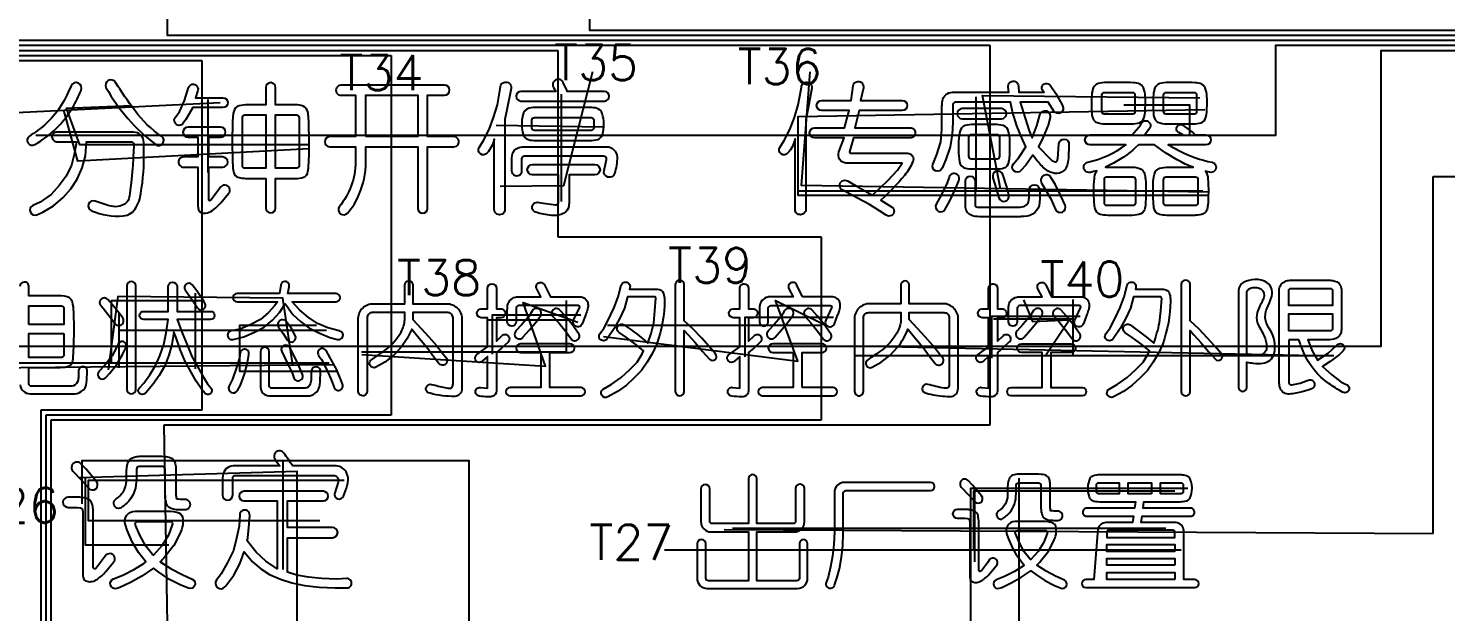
# Model space of a CAD drawing. Header units: millimetres. Extents: x -41 to 727, y -91 to 104.
# Drawn here: x 328.06 to 356.01, y 55.34 to 66.85 of the extents above; entities that cross this region are included whole.
import ezdxf

# ---------------------------------------------------------------- set-up
doc = ezdxf.new("R2010")
doc.units = ezdxf.units.MM
doc.header["$LTSCALE"] = 3
doc.header["$MEASUREMENT"] = 0
for name, color, linetype in [('COM', 1, 'Continuous'), ('DIM', 102, 'Continuous'), ('SEG', 3, 'Continuous')]:
    doc.layers.add(name, color=color, linetype=linetype)
doc.styles.add('ROMANS', font='romans.shx')

msp = doc.modelspace()

# ---------------------------------------------------------------- linework, layer by layer
for points in [[(328.927, 65.285, 0.038318), (329.097, 65.624, 1), (328.901, 65.714), (328.844, 65.588, -0.135486), (328.236, 64.83, -0.006175), (328.075, 64.716, 0.980022), (328.183, 64.556, 0.139478)], [(330.568, 64.554, 1), (330.686, 64.715, -0.084494), (330.163, 65.221, -0.022342), (329.774, 65.781, 0.929964), (329.587, 65.681, 0.103576)], [(330.954, 65.088), (331.036, 65.2), (331.137, 65.425), (331.218, 65.68, -1.006872), (331.398, 65.621), (331.35, 65.475), (331.895, 65.475, -1), (331.895, 65.287), (331.3, 65.287), (331.162, 65.049), (331.113, 64.976, -1.022627)], [(332.93, 65.682, 1), (332.742, 65.681), (332.742, 65.339), (332.379, 65.339, 0.064522), (332.213, 65.319, 0.284203), (332.107, 65.205), (332.102, 65.186), (332.098, 65.165), (332.095, 65.142), (332.091, 65.116, 0.025006), (332.088, 64.117, 0.069315), (332.109, 63.993, 0.233785), (332.186, 63.911), (332.211, 63.902), (332.239, 63.896), (332.268, 63.892, 0.010916), (332.35, 63.885), (332.742, 63.885), (332.742, 63.3, 1), (332.93, 63.3), (332.93, 63.885), (333.322, 63.885, 0.081351), (333.481, 63.909, 0.27652), (333.57, 64.02), (333.574, 64.039), (333.577, 64.059), (333.58, 64.083), (333.583, 64.108, 0.025713), (333.581, 65.107, 0.075541), (333.555, 65.231, 0.266055), (333.437, 65.325, 0.042419), (333.293, 65.339), (332.93, 65.339)], [(335.739, 63.294, 1), (335.927, 63.294), (335.927, 64.51), (336.447, 64.51, 1), (336.445, 64.711), (335.927, 64.711), (335.927, 65.526), (336.265, 65.526, 1), (336.264, 65.726), (334.221, 65.726, 1), (334.224, 65.526), (334.51, 65.526), (334.51, 64.711), (334.002, 64.711, 1), (334.002, 64.51), (334.51, 64.51), (334.51, 64.209, -0.170817), (334.189, 63.326, 0.923331), (334.35, 63.203, 0.097023), (334.573, 63.562, 0.120463), (334.71, 64.209), (334.71, 64.51), (335.739, 64.51)], [(337.368, 65.699, -0.587691), (337.54, 65.764, -0.277728), (337.575, 65.662), (337.494, 65.237), (337.456, 65.049), (337.456, 63.276, -1), (337.243, 63.275), (337.243, 64.663, -0.12571), (337.103, 64.388, -0.952593), (336.945, 64.499), (337.03, 64.635), (337.143, 64.848), (337.231, 65.087), (337.306, 65.337), (337.356, 65.613)], [(339.419, 65.601), (338.685, 65.601), (338.685, 65.613), (338.601, 65.782, 1.032744), (338.413, 65.68), (338.459, 65.601), (337.77, 65.601, 1), (337.77, 65.413), (339.419, 65.413, 1)], [(343.389, 63.277, -0.41776), (343.283, 63.169, -0.414214), (343.176, 63.275), (343.176, 64.664, -0.132977), (343.036, 64.389, -0.952593), (342.877, 64.499), (342.963, 64.636), (343.076, 64.849), (343.164, 65.087), (343.239, 65.338), (343.289, 65.614), (343.3, 65.689, -1.060775), (343.508, 65.665), (343.427, 65.238), (343.389, 65.05)], [(344.111, 63.654, -0.59102), (344.104, 63.836, -0.281236), (344.212, 63.836), (344.367, 63.746), (344.706, 63.558), (345.007, 63.846), (345.195, 64.047), (345.287, 64.185), (344.3, 64.185, -0.042921), (344.177, 64.19, -0.506842), (344.041, 64.41), (344.142, 64.686), (343.565, 64.686, -1), (343.564, 64.887), (344.154, 64.887), (344.242, 65.225), (343.702, 65.225, -1), (343.702, 65.426), (344.28, 65.426), (344.319, 65.712, -1.041657), (344.523, 65.675), (344.468, 65.426), (345.289, 65.426, -1), (345.29, 65.225), (344.443, 65.225), (344.355, 64.887), (345.443, 64.887, -0.422478), (345.547, 64.786, -0.417829), (345.445, 64.686), (344.33, 64.686), (344.253, 64.411, 0.495821), (344.272, 64.385), (345.345, 64.385), (345.368, 64.385), (345.395, 64.383, -0.539685), (345.499, 64.212, -0.047085), (345.339, 63.949, -0.035549), (344.869, 63.457), (345.081, 63.328, -0.586254), (345.076, 63.155, -0.276428), (344.974, 63.16), (344.844, 63.244), (344.643, 63.37), (344.405, 63.495), (344.129, 63.645)], [(348.204, 64.272, 0.16023), (348.303, 64.216, 0.4416), (348.35, 64.245, 0.027771), (348.355, 64.272), (348.378, 64.569, -0.978821), (348.578, 64.557), (348.568, 64.285), (348.555, 64.208), (348.548, 64.176), (348.539, 64.145, -0.445738), (348.258, 63.995, -0.146277), (348.041, 64.132, -0.020009), (347.953, 64.235), (347.866, 64.348), (347.728, 64.147), (347.631, 64.042, -1), (347.484, 64.177), (347.59, 64.297), (347.728, 64.511), (347.64, 64.699), (347.552, 64.924), (347.464, 65.2), (347.427, 65.388), (346.338, 65.388, 0.428128), (346.286, 65.338), (346.286, 64.987), (346.273, 64.761), (346.236, 64.511), (346.148, 64.26), (346.075, 64.087, -1), (345.892, 64.163), (345.972, 64.36), (346.048, 64.611), (346.073, 64.849), (346.073, 65.313, -0.013857), (346.079, 65.385), (346.085, 65.417), (346.093, 65.449), (346.106, 65.48, -0.225276), (346.207, 65.572, -0.081489), (346.361, 65.589), (347.389, 65.589), (347.376, 65.688, -0.592108), (347.522, 65.796), (347.538, 65.787, -0.225615), (347.582, 65.709), (347.59, 65.589), (348.091, 65.589), (348.069, 65.611, -1.08923), (348.204, 65.724), (348.317, 65.564), (348.442, 65.338), (348.453, 65.317, -0.406967), (348.414, 65.181, -0.405296), (348.278, 65.216), (348.167, 65.388), (347.615, 65.388), (347.715, 65.075), (347.79, 64.824), (347.853, 64.686), (347.941, 64.924), (348.006, 65.143, -1), (348.207, 65.089), (348.167, 64.937), (348.066, 64.699), (347.979, 64.511)], [(349.784, 65.777), (349.321, 65.777, 0.089624), (349.151, 65.756, 0.269538), (349.043, 65.633), (349.039, 65.616), (349.031, 65.578), (349.026, 65.537), (349.022, 65.494), (349.02, 65.449), (349.019, 65.403, 0.025036), (349.028, 65.178, 0.11582), (349.063, 65.042, 0.146039), (349.116, 64.994, 0.08166), (349.292, 64.962), (349.813, 64.962, 0.074582), (349.966, 64.984, 0.271566), (350.062, 65.092), (350.066, 65.109), (350.07, 65.127), (350.073, 65.146), (350.077, 65.186), (350.081, 65.228), (350.083, 65.273), (350.084, 65.319, 0.025853), (350.082, 65.503, 0.096009), (350.047, 65.671, 0.229497), (349.948, 65.757), (349.917, 65.765), (349.884, 65.771), (349.849, 65.774)], [(350.537, 65.777, 0.089624), (350.367, 65.756, 0.269538), (350.26, 65.633), (350.255, 65.616), (350.247, 65.578), (350.242, 65.537), (350.238, 65.494), (350.236, 65.449), (350.235, 65.403, 0.025036), (350.244, 65.178, 0.11582), (350.279, 65.042, 0.146039), (350.332, 64.994, 0.08166), (350.508, 64.962), (351.029, 64.962, 0.074582), (351.182, 64.984, 0.271566), (351.278, 65.092), (351.283, 65.109), (351.286, 65.127), (351.289, 65.146), (351.294, 65.186), (351.297, 65.228), (351.299, 65.273), (351.301, 65.319, 0.025853), (351.298, 65.503, 0.096009), (351.263, 65.671, 0.229497), (351.164, 65.757), (351.133, 65.765), (351.1, 65.771), (351.065, 65.774), (351, 65.777)], [(349.835, 65.577), (349.269, 65.577, 0.414214), (349.219, 65.527), (349.219, 65.212, 0.414214), (349.269, 65.162), (349.835, 65.162, 0.414214), (349.885, 65.212), (349.885, 65.527, 0.414214)], [(350.435, 65.212, 0.414214), (350.485, 65.162), (351.052, 65.162, 0.414214), (351.102, 65.212), (351.102, 65.527, 0.414214), (351.052, 65.577), (350.485, 65.577, 0.414214), (350.435, 65.527)], [(332.277, 64.135), (332.277, 65.089, -0.414214), (332.327, 65.139), (332.742, 65.139), (332.742, 64.085), (332.327, 64.085, -0.414214)], [(333.344, 65.139, -0.414214), (333.394, 65.089), (333.394, 64.135, -0.414214), (333.344, 64.085), (332.93, 64.085), (332.93, 65.139)], [(339.203, 65.281), (339.168, 65.284), (339.104, 65.287), (338.089, 65.287, 0.075034), (337.934, 65.271, 0.300215), (337.807, 65.131), (337.8, 65.099), (337.794, 65.068), (337.791, 65.037, 0.037347), (337.789, 64.928, 0.070847), (337.813, 64.757, 0.116898), (337.849, 64.691, 0.17111), (337.995, 64.639), (338.031, 64.636), (338.06, 64.634), (339.132, 64.634, 0.074582), (339.285, 64.657, 0.249161), (339.377, 64.747), (339.386, 64.778), (339.393, 64.81), (339.397, 64.843, 0.023201), (339.405, 64.96, 0.093036), (339.373, 65.168, 0.108975), (339.332, 65.232, 0.163807)], [(346.474, 65.062), (347.245, 65.062, 1), (347.245, 65.263), (346.474, 65.263, 1)], [(331.799, 63.645), (331.654, 63.456, -0.771056), (331.613, 63.469), (331.613, 64.109), (331.889, 64.109, 1), (331.889, 64.309), (331.613, 64.309), (331.613, 64.698), (331.845, 64.698, 1), (331.845, 64.899), (331.206, 64.899, 1), (331.206, 64.698), (331.4, 64.698), (331.4, 64.309), (331.127, 64.309, 0.436325), (331.018, 64.209, 0.414214), (331.118, 64.109), (331.4, 64.109), (331.4, 63.344), (331.403, 63.307), (331.406, 63.29, 0.134371), (331.43, 63.235, 0.249235), (331.59, 63.209, 0.120863), (331.719, 63.276, 0.027762), (331.851, 63.401), (332.006, 63.586, 0.610061), (331.939, 63.756), (331.921, 63.756, 0.230162), (331.843, 63.711)], [(339.205, 64.884, -0.414214), (339.155, 64.834), (338.037, 64.834, -0.414214), (337.987, 64.884), (337.987, 65.037, -0.414214), (338.037, 65.087), (339.155, 65.087, -0.414214), (339.205, 65.037)], [(346.7, 64.949, 0.089624), (346.531, 64.928, 0.273223), (346.423, 64.804, 0.062902), (346.399, 64.549), (346.4, 64.441, 0.054888), (346.419, 64.214, 0.330254), (346.539, 64.088), (346.572, 64.081), (346.606, 64.077), (346.671, 64.072), (347.141, 64.072, 0.074582), (347.295, 64.094, 0.274263), (347.391, 64.203), (347.395, 64.22), (347.399, 64.239, 0.020594), (347.406, 64.301), (347.409, 64.348), (347.412, 64.398, 0.012527), (347.414, 64.559, 0.072243), (347.388, 64.811, 0.280809), (347.277, 64.93, 0.048019), (347.113, 64.949)], [(350.758, 64.431, 0.077057), (351.399, 64.205, -1.040733), (351.347, 64.009), (351.272, 64.032, -0.117269), (351.318, 63.875, -0.038781), (351.315, 63.355), (351.311, 63.327, -0.097257), (351.284, 63.24, -0.15029), (351.23, 63.189, -0.09102), (351.082, 63.158), (351.059, 63.157), (351.054, 63.156), (350.508, 63.156, -0.062783), (350.36, 63.177, -0.285873), (350.259, 63.29), (350.253, 63.314), (350.249, 63.34), (350.246, 63.369, -0.031148), (350.24, 63.824, -0.101851), (350.278, 64.012, -0.199361), (350.365, 64.087, -0.058368), (350.537, 64.109), (351.026, 64.109, -0.027409), (350.871, 64.17, -0.046694), (350.261, 64.548), (349.947, 64.548, -0.077934), (349.456, 64.189, -0.023868), (349.3, 64.106, -0.012462), (349.375, 64.109), (349.794, 64.109), (349.85, 64.107, -0.069044), (349.957, 64.09, -0.292597), (350.072, 63.958), (350.078, 63.932), (350.083, 63.904), (350.087, 63.873, -0.038845), (350.084, 63.353, -0.103809), (350.053, 63.239, -0.223369), (349.919, 63.165), (349.874, 63.16), (349.823, 63.156), (349.342, 63.156, -0.063747), (349.193, 63.177, -0.285196), (349.092, 63.291), (349.087, 63.315), (349.083, 63.341), (349.079, 63.37, -0.020397), (349.069, 63.67, -0.054188), (349.09, 63.947, -0.116147), (349.129, 64.038, -0.017668), (348.999, 64.005, -1), (348.949, 64.209, 0.112101), (349.696, 64.548), (348.993, 64.548, -1), (348.994, 64.749), (349.822, 64.749), (349.985, 64.937), (350.004, 64.97, -1.119425), (350.164, 64.869), (350.073, 64.749), (350.825, 64.749), (350.741, 64.791, -1.102587), (350.83, 64.931), (351.026, 64.786), (351.063, 64.749), (351.277, 64.749, -1), (351.275, 64.548), (350.536, 64.548, 0.005598)], [(329.304, 63.248, 0.121062), (329.926, 63.146, 0.263701), (330.184, 63.319, 0.072633), (330.252, 63.483, 0.054912), (330.335, 64.329, 0.004), (330.334, 64.598, 0.416441), (330.133, 64.798), (328.623, 64.798, 0.429356), (328.523, 64.704, 0.414214), (328.617, 64.61), (329.005, 64.61), (328.967, 64.385), (328.905, 64.146), (328.804, 63.933), (328.667, 63.745), (328.504, 63.569), (328.29, 63.419), (328.147, 63.351, 1), (328.227, 63.17), (328.34, 63.218), (328.554, 63.344), (328.742, 63.507), (328.892, 63.682), (329.018, 63.87), (329.118, 64.096), (329.181, 64.334), (329.206, 64.61), (330.083, 64.61, -0.419429), (330.134, 64.56), (330.134, 64.497, -0.007421), (330.111, 64.08), (330.098, 63.94), (330.082, 63.801), (330.064, 63.659), (330.056, 63.586), (330.051, 63.55, -0.309874), (329.897, 63.349, -0.125832), (329.739, 63.33, -0.039127), (329.569, 63.369), (329.375, 63.439, 1)], [(346.599, 64.322, 0.414214), (346.649, 64.272), (347.164, 64.272, 0.414214), (347.214, 64.322), (347.214, 64.699, 0.414214), (347.164, 64.749), (346.649, 64.749, 0.414214), (346.599, 64.699)], [(339.408, 64.322), (337.832, 64.322, 0.414214), (337.782, 64.272), (337.782, 64.025, -1), (337.594, 64.027), (337.594, 64.291, -0.439244), (337.794, 64.51), (339.462, 64.51, -0.41848), (339.665, 64.31, -0.087911), (339.615, 63.982, -0.403269), (339.486, 63.911, -0.407764), (339.41, 64.039), (339.46, 64.259, 0.508982)], [(338.51, 63.414), (338.51, 63.958), (337.996, 63.958, -1), (337.996, 64.159), (339.23, 64.159, -1), (339.23, 63.958), (338.723, 63.958), (338.723, 63.457, -0.025598), (338.712, 63.336, -0.242371), (338.619, 63.201, -0.143709), (338.374, 63.155, -0.046088), (338.065, 63.217, -1.026539), (338.122, 63.411), (338.453, 63.365, 0.455545)], [(347.352, 63.721), (347.275, 63.961, 0.99809), (347.078, 63.898), (347.138, 63.708), (347.197, 63.503, 0.97667), (347.391, 63.554)], [(346.137, 63.279), (346.223, 63.432), (346.336, 63.67), (346.406, 63.841, 1.033851), (346.212, 63.913), (346.173, 63.796), (346.06, 63.558), (345.96, 63.377, 0.995238)], [(347.627, 63.131), (346.812, 63.131, -0.092201), (346.659, 63.154, -0.289124), (346.537, 63.31), (346.536, 63.34), (346.537, 63.382), (346.537, 63.84, -1), (346.725, 63.839), (346.725, 63.372, 0.429269), (346.775, 63.319), (347.602, 63.319), (347.615, 63.32), (347.645, 63.322, 0.353733), (347.787, 63.454, 0.042793), (347.79, 63.545), (347.79, 63.652, -1), (348.004, 63.652), (348.004, 63.507, -0.020292), (347.997, 63.409, -0.401181), (347.696, 63.135), (347.637, 63.132)], [(348.039, 63.79), (348.091, 63.708), (348.217, 63.482), (348.312, 63.273, 0.998115), (348.501, 63.358), (348.417, 63.545), (348.305, 63.771), (348.223, 63.905, 1.009131)], [(349.319, 63.909, 0.414214), (349.269, 63.859), (349.269, 63.406, 0.414214), (349.319, 63.356), (349.845, 63.356, 0.414214), (349.895, 63.406), (349.895, 63.859, 0.414214), (349.845, 63.909)], [(351.076, 63.356, 0.414214), (351.126, 63.406), (351.126, 63.859, 0.414214), (351.076, 63.909), (350.486, 63.909, 0.414214), (350.436, 63.859), (350.436, 63.406, 0.414214), (350.486, 63.356)], [(329.999, 61.765), (329.999, 59.721, 1), (330.174, 59.721), (330.174, 61.765, 1)], [(330.964, 60.762), (330.927, 60.849), (330.889, 60.611), (330.826, 60.398), (330.751, 60.185), (330.638, 59.997), (330.513, 59.821), (330.375, 59.658), (330.359, 59.643, -1), (330.247, 59.756), (330.337, 59.846), (330.45, 60.009), (330.563, 60.197), (330.651, 60.386), (330.726, 60.611), (330.776, 60.837), (330.814, 61.1), (330.331, 61.1, -1), (330.331, 61.263), (330.814, 61.263), (330.814, 61.752, -1), (330.989, 61.752), (330.989, 61.263), (331.648, 61.263, -1), (331.648, 61.1), (330.989, 61.1), (331.09, 60.837), (331.19, 60.599), (331.278, 60.373), (331.39, 60.172), (331.491, 59.997), (331.591, 59.834), (331.658, 59.752, -1.005509), (331.534, 59.651), (331.478, 59.721), (331.365, 59.884), (331.265, 60.06), (331.152, 60.273), (331.052, 60.511)], [(331.539, 61.426), (331.516, 61.464), (331.378, 61.665), (331.286, 61.784, 0.966714), (331.15, 61.686), (331.165, 61.665), (331.29, 61.489), (331.392, 61.332, 0.992178)], [(333.008, 61.614), (332.174, 61.614, 1), (332.174, 61.451), (332.97, 61.451), (332.92, 61.376), (332.795, 61.238), (332.632, 61.1), (332.444, 61), (332.231, 60.912), (332.059, 60.88, 1.035162), (332.098, 60.707), (332.306, 60.762), (332.519, 60.849), (332.707, 60.95), (332.87, 61.088), (333.008, 61.238), (333.121, 61.414), (333.146, 61.376), (333.271, 61.201), (333.422, 61.063), (333.585, 60.937), (333.785, 60.837), (333.999, 60.749), (334.156, 60.708, 1.059445), (334.189, 60.874), (334.187, 60.875), (333.961, 60.937), (333.76, 61.025), (333.572, 61.15), (333.409, 61.288), (333.259, 61.451), (334.124, 61.451, 1), (334.124, 61.614), (333.171, 61.614), (333.201, 61.749, 1.031525), (333.034, 61.781)], [(335.089, 60.26), (334.912, 60.161, -0.402414), (334.797, 60.192), (334.787, 60.214, -0.322311), (334.822, 60.308), (334.958, 60.397), (335.039, 60.454, 0.12063), (335.406, 60.855, 0.122034), (335.478, 61.1), (335.478, 61.238), (334.838, 61.238, 0.416966), (334.738, 61.137), (334.738, 59.683, -1), (334.563, 59.684), (334.563, 61.097, -0.440922), (334.863, 61.414), (335.478, 61.414), (335.478, 61.784, -1), (335.641, 61.784), (335.641, 61.414), (336.305, 61.414, -0.430593), (336.606, 61.1), (336.606, 59.784, -0.014856), (336.606, 59.738, -0.390242), (336.468, 59.584, -0.067452), (335.979, 59.646), (335.95, 59.658, -0.945356), (336.008, 59.822, 0.009823), (336.269, 59.758), (336.299, 59.751), (336.328, 59.747), (336.343, 59.745), (336.357, 59.744), (336.37, 59.745, 0.29353), (336.423, 59.779, 0.095361), (336.431, 59.851), (336.431, 61.138, 0.416246), (336.33, 61.238), (335.641, 61.238), (335.641, 61.1), (335.804, 60.925), (335.954, 60.762), (336.105, 60.586), (336.243, 60.411), (336.289, 60.358, -0.292615), (336.312, 60.26, -0.589157), (336.154, 60.234), (336.055, 60.36), (335.917, 60.549), (335.766, 60.724), (335.628, 60.9), (335.616, 60.912), (335.528, 60.724), (335.415, 60.561), (335.265, 60.398)], [(336.987, 61.138, -1), (336.987, 61.313), (337.112, 61.313), (337.112, 61.721, -1), (337.287, 61.721), (337.287, 61.313), (337.375, 61.313), (337.396, 61.311, -0.889496), (337.375, 61.138), (337.287, 61.138), (337.287, 60.674), (337.395, 60.782, -1.018684), (337.517, 60.656), (337.388, 60.536), (337.287, 60.448), (337.287, 59.696, -0.343918), (337.199, 59.583, -0.095325), (337.108, 59.575, -0.007102), (336.954, 59.589, -1.020822), (336.972, 59.763), (337.112, 59.746), (337.112, 60.373), (337.008, 60.278, -1.073981), (336.903, 60.412), (337.112, 60.561), (337.112, 61.138)], [(338.923, 61.552, -0.410091), (339.092, 61.404, -0.070888), (339.089, 61.33), (339.085, 61.306, -0.025192), (339.049, 61.202), (338.979, 61.018, -1.060261), (338.809, 61.087), (338.926, 61.333, 0.550801), (338.898, 61.376), (337.726, 61.376, 0.42072), (337.676, 61.325), (337.676, 61.058, -1), (337.501, 61.055), (337.501, 61.288, -0.01249), (337.505, 61.35, -0.348268), (337.665, 61.543, -0.035203), (337.739, 61.552), (338.163, 61.552), (338.165, 61.552), (338.084, 61.705, -0.438722), (338.122, 61.826, -0.418342), (338.238, 61.783), (338.353, 61.552)], [(339.809, 60.994), (339.822, 60.984, -0.031005), (340.276, 60.636), (340.338, 60.824), (340.389, 61.038), (340.414, 61.276), (340.43, 61.52, 0.433848), (340.4, 61.552), (339.874, 61.552), (339.812, 61.326), (339.724, 61.125), (339.611, 60.925), (339.486, 60.737), (339.466, 60.713, -0.403347), (339.345, 60.7), (339.328, 60.717, -0.325774), (339.327, 60.82), (339.411, 60.937), (339.477, 61.063), (339.611, 61.338), (339.686, 61.552), (339.749, 61.777, -1), (339.92, 61.728), (339.912, 61.702), (340.363, 61.702), (340.41, 61.702), (340.439, 61.702), (340.466, 61.699, -0.305316), (340.579, 61.623, -0.086675), (340.603, 61.49, -0.084324), (340.451, 60.624), (340.363, 60.436), (340.263, 60.26), (340.15, 60.097), (340, 59.947), (339.849, 59.809), (339.674, 59.683), (339.483, 59.576, -1), (339.392, 59.726), (339.548, 59.821), (339.749, 59.959), (339.912, 60.11), (340.063, 60.26), (340.163, 60.423), (340.188, 60.486), (340.037, 60.611), (339.849, 60.749), (339.705, 60.848, -1)], [(341.166, 60.912), (340.99, 61.075), (340.99, 61.79, 1), (340.815, 61.79), (340.815, 59.683, 1), (340.99, 59.683), (340.99, 60.887), (341.066, 60.799), (341.204, 60.649), (341.354, 60.473), (341.488, 60.32, 0.991748), (341.608, 60.422), (341.479, 60.574), (341.329, 60.737)], [(342.368, 61.311, -0.892536), (342.348, 61.138), (342.26, 61.138), (342.26, 60.674), (342.368, 60.782, -0.585606), (342.515, 60.74, -0.287203), (342.485, 60.652), (342.361, 60.536), (342.26, 60.448), (342.26, 59.696, -0.331387), (342.178, 59.585, -0.070502), (342.126, 59.575, -0.023404), (341.927, 59.589, -0.586545), (341.864, 59.728), (341.876, 59.742, -0.217204), (341.945, 59.763), (342.085, 59.746), (342.085, 60.373), (341.981, 60.278, -1.062778), (341.874, 60.411), (342.085, 60.561), (342.085, 61.138), (341.959, 61.138, -1), (341.959, 61.313), (342.085, 61.313), (342.085, 61.718, -0.424925), (342.172, 61.809, -0.414083), (342.26, 61.721), (342.26, 61.313), (342.348, 61.313)], [(343.326, 61.552), (343.212, 61.779, 0.291309), (343.136, 61.834, 0.593868), (343.056, 61.705), (343.138, 61.552), (342.712, 61.552, 0.036483), (342.637, 61.543, 0.347674), (342.477, 61.349, 0.010071), (342.473, 61.288), (342.473, 61.058, 1), (342.649, 61.056), (342.649, 61.325, -0.426625), (342.7, 61.376), (343.871, 61.376, -0.555608), (343.898, 61.333), (343.784, 61.092, 1.089222), (343.952, 61.019), (344.022, 61.202, 0.020256), (344.051, 61.283, 0.105496), (344.064, 61.406, 0.378315), (343.919, 61.55), (343.894, 61.552, 0.012997), (343.84, 61.552)], [(346.092, 61.414), (345.427, 61.414), (345.427, 61.784, 1), (345.264, 61.784), (345.264, 61.414), (344.65, 61.414, 0.436392), (344.349, 61.097), (344.349, 59.684, 1), (344.525, 59.683), (344.525, 61.137, -0.416957), (344.625, 61.238), (345.264, 61.238), (345.264, 61.1, -0.108424), (345.215, 60.9, -0.132971), (344.826, 60.454, -0.011732), (344.609, 60.308, 0.960345), (344.698, 60.161), (344.876, 60.26), (345.051, 60.398), (345.202, 60.561, 0.084682), (345.402, 60.912), (345.415, 60.9), (345.553, 60.724), (345.703, 60.549), (345.841, 60.36), (345.94, 60.234, 1.026786), (346.081, 60.351), (346.029, 60.411), (345.891, 60.586), (345.741, 60.762), (345.59, 60.925), (345.427, 61.1), (345.427, 61.238), (346.117, 61.238, -0.416243), (346.217, 61.138), (346.218, 59.851, -0.113951), (346.205, 59.769, -0.173213), (346.179, 59.75), (346.168, 59.747, -0.087082), (346.115, 59.747, -0.020702), (345.794, 59.822, 0.945374), (345.736, 59.658), (345.766, 59.646, 0.032448), (346.127, 59.586), (346.177, 59.583), (346.229, 59.582, 0.399182), (346.389, 59.713, 0.049756), (346.393, 59.784), (346.393, 61.1, 0.432402)], [(346.869, 61.138, -1), (346.869, 61.313), (346.994, 61.313), (346.994, 61.718, -0.424925), (347.082, 61.809, -0.414083), (347.17, 61.721), (347.17, 61.313), (347.258, 61.313), (347.277, 61.311, -0.349217), (347.345, 61.226, -0.439039), (347.25, 61.138), (347.17, 61.138), (347.17, 60.674), (347.277, 60.782, -0.585606), (347.424, 60.74, -0.287203), (347.395, 60.652), (347.27, 60.536), (347.17, 60.448), (347.17, 59.696, -0.331387), (347.088, 59.585, -0.070502), (347.035, 59.575, -0.023404), (346.837, 59.589, -0.586545), (346.773, 59.728), (346.785, 59.742, -0.217204), (346.855, 59.763), (346.994, 59.746), (346.994, 60.373), (346.891, 60.278, -1.062778), (346.784, 60.411), (346.994, 60.561), (346.994, 61.138)], [(347.559, 61.058, -1), (347.383, 61.055), (347.383, 61.288, -0.01249), (347.387, 61.35, -0.348268), (347.548, 61.543, -0.035203), (347.621, 61.552), (348.045, 61.552), (348.048, 61.552), (347.966, 61.705, -0.438722), (348.004, 61.826, -0.418342), (348.12, 61.783), (348.236, 61.552), (348.805, 61.552, -0.410091), (348.974, 61.404, -0.070888), (348.972, 61.33), (348.967, 61.306, -0.025192), (348.932, 61.202), (348.862, 61.018, -1.060261), (348.691, 61.087), (348.808, 61.333, 0.550801), (348.781, 61.376), (347.609, 61.376, 0.42072), (347.559, 61.325)], [(350.39, 61.276), (350.406, 61.52, 0.435083), (350.376, 61.552), (349.851, 61.552), (349.788, 61.326), (349.7, 61.125), (349.587, 60.925), (349.462, 60.737), (349.442, 60.713, -0.963432), (349.303, 60.82), (349.387, 60.937), (349.487, 61.125), (349.587, 61.338), (349.663, 61.552), (349.725, 61.777, -1), (349.896, 61.728), (349.888, 61.702), (350.34, 61.702, -0.012286), (350.412, 61.702), (350.439, 61.7), (350.465, 61.695), (350.488, 61.689, -0.266172), (350.563, 61.601, -0.066176), (350.58, 61.466, -0.081069), (350.427, 60.624), (350.34, 60.436), (350.239, 60.26), (350.126, 60.097), (349.976, 59.947), (349.826, 59.809), (349.65, 59.683), (349.457, 59.575, -1), (349.372, 59.728), (349.525, 59.821), (349.725, 59.959), (349.888, 60.11), (350.039, 60.26), (350.139, 60.423), (350.164, 60.486), (350.014, 60.611), (349.826, 60.749), (349.682, 60.848, -1), (349.785, 60.994), (350.101, 60.762), (350.252, 60.636, 0.02391), (350.365, 61.038)], [(351.142, 60.912), (350.967, 61.075), (350.967, 61.79, 1), (350.791, 61.79), (350.791, 59.683, 1), (350.967, 59.683), (350.967, 60.887), (351.042, 60.799), (351.18, 60.649), (351.33, 60.473), (351.465, 60.32, 0.991748), (351.584, 60.422), (351.456, 60.574), (351.305, 60.737)], [(351.921, 61.677), (351.921, 59.765, 1), (352.084, 59.765), (352.084, 60.26, 0.0139), (352.212, 60.241, 0.07297), (352.399, 60.241, 0.319783), (352.625, 60.429, 0.191488), (352.54, 60.907), (352.507, 60.96, -0.07841), (352.457, 61.073, -0.150464), (352.48, 61.314), (352.504, 61.372), (352.529, 61.43), (352.553, 61.489, 0.100445), (352.587, 61.641, 0.242415), (352.489, 61.828, 0.273671), (352.004, 61.824, 0.251251)], [(352.912, 60.699), (352.912, 59.863, 0.477458), (352.971, 59.813), (353.137, 59.846), (353.297, 59.905, -0.588858), (353.42, 59.802), (353.415, 59.785, -0.220322), (353.359, 59.732, -0.014085), (353.179, 59.675), (353.116, 59.66), (353.051, 59.647), (352.986, 59.637), (352.953, 59.632), (352.919, 59.628), (352.903, 59.628, -0.362622), (352.732, 59.784, -0.023381), (352.724, 59.846), (352.724, 61.677, -0.307621), (352.838, 61.853, -0.091859), (352.934, 61.875, -0.018811), (353.011, 61.878), (353.678, 61.878, -0.016185), (353.753, 61.874, -0.052672), (353.818, 61.861, -0.295172), (353.948, 61.723, -0.016112), (353.952, 61.677), (353.952, 60.925, -0.023783), (353.943, 60.85, -0.263158), (353.842, 60.729, -0.105269), (353.678, 60.699), (353.288, 60.699), (353.376, 60.486), (353.476, 60.298), (353.689, 60.436), (353.852, 60.586), (353.868, 60.602, -1), (353.987, 60.483), (353.915, 60.411), (353.727, 60.273), (353.576, 60.172), (353.764, 60.009), (353.94, 59.871), (354.047, 59.821, -1.082987), (353.974, 59.667, -0.028008), (353.701, 59.841, -0.1484), (353.21, 60.446, -0.025024), (353.113, 60.699)], [(329.49, 61.37), (329.535, 61.326), (329.673, 61.15), (329.768, 61.021, 1.005391), (329.918, 61.132), (329.848, 61.226), (329.71, 61.401), (329.622, 61.497, 1.020192)], [(352.088, 61.65, -0.291924), (352.171, 61.725, -0.137469), (352.309, 61.724, -0.396774), (352.427, 61.567, -0.082163), (352.396, 61.474), (352.373, 61.427), (352.35, 61.383), (352.329, 61.34, 0.274605), (352.339, 60.935, -0.028418), (352.41, 60.814), (352.429, 60.771), (352.445, 60.726, -0.139474), (352.471, 60.511, -0.337206), (352.267, 60.384, -0.068489), (352.084, 60.423), (352.084, 61.627)], [(352.912, 61.665, -0.414214), (352.962, 61.715), (353.727, 61.715, -0.414214), (353.777, 61.665), (353.777, 61.376), (352.912, 61.376)], [(328.068, 61), (328.068, 61.372), (328.708, 61.372, -0.414214), (328.758, 61.322), (328.758, 61)], [(337.997, 61.277), (337.927, 61.163), (337.789, 61), (337.672, 60.875, 1.021378), (337.811, 60.75), (337.94, 60.9), (338.077, 61.063), (338.155, 61.171, 1.034899)], [(338.402, 61.162), (338.516, 61.038), (338.654, 60.862), (338.759, 60.719, 1.005391), (338.905, 60.828), (338.78, 61), (338.642, 61.175), (338.539, 61.288, 1)], [(342.97, 61.277), (342.9, 61.163), (342.762, 61), (342.645, 60.875, 1.021378), (342.784, 60.75), (342.912, 60.9), (343.05, 61.063), (343.128, 61.171, 1.034899)], [(343.375, 61.162), (343.489, 61.038), (343.627, 60.862), (343.732, 60.719, 1.005391), (343.878, 60.828), (343.752, 61), (343.614, 61.175), (343.512, 61.288, 1)], [(347.879, 61.277), (347.809, 61.163), (347.671, 61), (347.554, 60.875, 1.021378), (347.694, 60.75), (347.822, 60.9), (347.96, 61.063), (348.038, 61.171, 1.034899)], [(348.284, 61.162), (348.399, 61.038), (348.537, 60.862), (348.641, 60.719, 1.005391), (348.788, 60.828), (348.662, 61), (348.524, 61.175), (348.421, 61.288, 1)], [(353.727, 60.875), (352.912, 60.875), (352.912, 61.213), (353.777, 61.213), (353.777, 60.925, -0.414214)], [(332.993, 60.95), (333.083, 60.824), (333.162, 60.698, 0.966255), (333.319, 60.789), (333.246, 60.925), (333.144, 61.061, 0.988441)], [(328.758, 60.824), (328.758, 60.405, -0.414214), (328.708, 60.355), (328.068, 60.355), (328.068, 60.824)], [(329.45, 60.079, 0.982912), (329.579, 59.953), (329.66, 60.034), (329.798, 60.21), (329.911, 60.411), (329.982, 60.542, 1.069977), (329.825, 60.613), (329.811, 60.574), (329.71, 60.386), (329.572, 60.21)], [(332.407, 60.414, 1.001978), (332.232, 60.442), (332.218, 60.348), (332.155, 60.135), (332.08, 59.922), (332.014, 59.79, 0.972629), (332.181, 59.701), (332.243, 59.809), (332.318, 60.022), (332.381, 60.248)], [(333.635, 60.007), (333.636, 59.94), (333.634, 59.908), (333.629, 59.877), (333.622, 59.847), (333.617, 59.832, -0.302825), (333.515, 59.748, -0.014782), (333.485, 59.746), (332.859, 59.746, -0.42423), (332.807, 59.796), (332.807, 60.467, 1), (332.632, 60.467), (332.632, 59.796), (332.634, 59.764, 0.378006), (332.795, 59.597, 0.04966), (332.895, 59.596), (333.568, 59.596, 0.361716), (333.797, 59.778, 0.036876), (333.811, 59.884), (333.819, 60.068, 0.593534), (333.682, 60.155), (333.669, 60.145, 0.224163), (333.635, 60.074, 0.012993)], [(333.053, 60.47), (333.158, 60.248), (333.259, 60.047), (333.292, 59.953, 1.024079), (333.463, 60.018), (333.384, 60.21), (333.284, 60.411), (333.211, 60.549, 0.977982)], [(333.929, 60.487, 1.028543), (333.78, 60.394), (333.836, 60.31), (333.948, 60.097), (334.036, 59.897), (334.087, 59.761, 1.010927), (334.255, 59.826), (334.212, 59.934), (334.124, 60.135), (334.011, 60.348)], [(337.764, 60.448), (338.165, 60.448), (338.165, 59.759), (337.557, 59.759, 1), (337.557, 59.596), (338.955, 59.596, 1), (338.955, 59.759), (338.341, 59.759), (338.341, 60.448), (338.736, 60.448, 1), (338.736, 60.624), (337.764, 60.624, 1)], [(343.314, 59.759), (343.314, 60.448), (343.709, 60.448, 1), (343.709, 60.624), (342.737, 60.624, 1), (342.737, 60.448), (343.138, 60.448), (343.138, 59.759), (342.53, 59.759, 1), (342.53, 59.596), (343.928, 59.596, 1), (343.928, 59.759)], [(347.439, 59.596, -1), (347.439, 59.759), (348.048, 59.759), (348.048, 60.448), (347.646, 60.448, -1), (347.646, 60.624), (348.618, 60.624, -1), (348.618, 60.448), (348.223, 60.448), (348.223, 59.759), (348.837, 59.759, -1), (348.837, 59.596)], [(332.999, 58.508, 0.596447), (332.926, 58.334), (333.015, 58.213, 0.009051), (332.093, 58.212, 0.378868), (331.89, 58.016), (331.887, 57.973), (331.886, 57.962), (331.886, 57.636, 1), (332.087, 57.636), (332.087, 57.975, -0.414214), (332.137, 58.025), (334.071, 58.025, -0.515966), (334.166, 57.892), (334.098, 57.679, 0.342062), (334.138, 57.572), (334.157, 57.563, 0.407648), (334.274, 57.618), (334.332, 57.774, 0.026155), (334.358, 57.882, 0.199202), (334.322, 58.093, 0.288517), (334.093, 58.213), (333.27, 58.213, 0.012563), (333.097, 58.463, 0.218127), (333.02, 58.508)], [(329.19, 58.152), (329.094, 58.255, 1.002617), (328.937, 58.107), (329.103, 57.931), (329.247, 57.772, 0.97673), (329.401, 57.904), (329.363, 57.951)], [(330.976, 57.564, 0.034528), (331.14, 57.557, -1.01266), (331.14, 57.344, -0.011492), (331.016, 57.346), (330.981, 57.349), (330.946, 57.353), (330.912, 57.36, -0.273615), (330.783, 57.463, -0.076134), (330.755, 57.624), (330.755, 58.15, 0.422775), (330.703, 58.2), (330.24, 58.2, 0.422577), (330.189, 58.15), (330.189, 58.021), (330.187, 57.955), (330.183, 57.889, -0.193245), (329.997, 57.476, -0.01219), (329.91, 57.402, -1.116646), (329.789, 57.562, 0.071802), (329.927, 57.697, 0.121401), (329.99, 57.92, 0.01403), (329.993, 58.083, -0.028408), (330, 58.187), (330.006, 58.222), (330.015, 58.256, -0.295288), (330.142, 58.386, -0.042182), (330.246, 58.402), (330.697, 58.402), (330.762, 58.396), (330.798, 58.391), (330.832, 58.384, -0.323214), (330.955, 58.253, -0.059248), (330.966, 58.15), (330.966, 57.653, 0.017207)], [(343.136, 57.074), (342.421, 57.074), (342.421, 57.959, 1), (342.258, 57.959), (342.258, 57.074), (341.543, 57.074, -0.414214), (341.493, 57.124), (341.493, 57.757, 1), (341.318, 57.757), (341.318, 57.111, 0.414214), (341.518, 56.911), (342.258, 56.911), (342.258, 55.945), (341.468, 55.945, -0.414214), (341.418, 55.995), (341.418, 56.673, 1), (341.243, 56.673), (341.243, 55.995, 0.414214), (341.443, 55.795), (343.224, 55.795, 0.414214), (343.424, 55.995), (343.424, 56.679, 1), (343.261, 56.679), (343.261, 55.995, -0.414214), (343.211, 55.945), (342.421, 55.945), (342.421, 56.911), (343.162, 56.911, 0.414214), (343.362, 57.111), (343.362, 57.764, 1), (343.186, 57.764), (343.186, 57.124, -0.414214)], [(343.79, 55.915, 1.010694), (343.957, 55.857), (344.003, 55.995), (344.053, 56.183), (344.091, 56.409), (344.116, 56.634), (344.128, 56.885), (344.128, 57.675, -0.414214), (344.178, 57.725), (345.846, 57.725, 1), (345.846, 57.888), (344.153, 57.888, 0.414214), (343.953, 57.688), (343.953, 56.91), (343.94, 56.659), (343.915, 56.434), (343.878, 56.221), (343.827, 56.02)], [(346.674, 57.835), (346.59, 57.924, 1.002617), (346.455, 57.796), (346.599, 57.644), (346.723, 57.507, 0.97673), (346.856, 57.621), (346.823, 57.661)], [(348.092, 58.035), (348.062, 58.041), (348.032, 58.046), (347.975, 58.051), (347.586, 58.051, 0.084845), (347.469, 58.029, 0.20478), (347.396, 57.953), (347.386, 57.925), (347.379, 57.895), (347.373, 57.865), (347.37, 57.834), (347.368, 57.804), (347.367, 57.746), (347.366, 57.69), (347.365, 57.634, -0.264943), (347.191, 57.325, 1.116646), (347.296, 57.187, 0.01219), (347.371, 57.251, 0.197017), (347.531, 57.608), (347.535, 57.665), (347.537, 57.722), (347.537, 57.833, -0.422577), (347.58, 57.877), (347.981, 57.877, -0.422775), (348.025, 57.833), (348.025, 57.379, 0.076134), (348.05, 57.24, 0.238886), (348.133, 57.159), (348.161, 57.151), (348.19, 57.145), (348.221, 57.141), (348.251, 57.139, 0.011492), (348.358, 57.137, 1.01266), (348.358, 57.321, -0.034528), (348.216, 57.327, -0.017207), (348.207, 57.404), (348.207, 57.833, 0.059248), (348.198, 57.922, 0.323094)], [(351.058, 55.97), (350.843, 55.97), (350.843, 56.883), (350.84, 56.933, 0.392106), (350.687, 57.093, 0.022059), (350.619, 57.099), (350.003, 57.099), (350.019, 57.22), (350.974, 57.22, 0.420603), (351.055, 57.299, 0.414216), (350.976, 57.377), (350.04, 57.377), (350.057, 57.507), (350.769, 57.507, 0.038063), (350.894, 57.524, 0.177615), (350.964, 57.572, 0.122096), (351.004, 57.77, 0.056958), (350.994, 57.875), (350.988, 57.901, 0.357226), (350.843, 58.029, 0.026081), (350.744, 58.037), (349.208, 58.037), (349.188, 58.036, 0.080722), (349.049, 58.013, 0.149178), (348.992, 57.967, 0.198156), (348.974, 57.6, 0.214089), (349.04, 57.53, 0.086517), (349.183, 57.507), (349.891, 57.507), (349.872, 57.377), (348.93, 57.377, 0.426234), (348.848, 57.299, 0.414804), (348.926, 57.22), (349.848, 57.22), (349.829, 57.099), (349.374, 57.099, 0.016526), (349.303, 57.094, 0.35597), (349.15, 56.964, 0.05261), (349.142, 56.883), (349.065, 55.97), (348.91, 55.97, 1), (348.91, 55.812), (351.058, 55.812, 1)], [(349.12, 57.706), (349.12, 57.838, -0.414214), (349.163, 57.881), (349.569, 57.881), (349.569, 57.663), (349.163, 57.663, -0.414214)], [(350.832, 57.838), (350.832, 57.706, -0.414214), (350.788, 57.663), (350.382, 57.663), (350.382, 57.881), (350.788, 57.881, -0.414214)], [(329.027, 57.394), (329.085, 57.385, -0.334726), (329.126, 57.341, -0.010768), (329.132, 57.278), (329.132, 56.069), (329.134, 56.042, 0.156858), (329.162, 55.96, 0.132564), (329.207, 55.935, 0.222973), (329.42, 55.979, 0.040888), (329.503, 56.046, 0.011283), (329.583, 56.127), (329.739, 56.311, 1.085085), (329.573, 56.433), (329.535, 56.376), (329.397, 56.195, -0.329946), (329.357, 56.18), (329.346, 56.186), (329.339, 56.194), (329.335, 56.203), (329.334, 56.212), (329.334, 56.212), (329.334, 56.212), (329.334, 57.336, 0.025056), (329.321, 57.438, 0.252815), (329.238, 57.555), (329.222, 57.562, 0.049541), (329.151, 57.583), (329.075, 57.595), (328.839, 57.595, 1), (328.839, 57.394)], [(333.253, 55.906), (333.504, 55.856), (333.792, 55.818), (334.106, 55.805), (334.34, 55.805, 1.021041), (334.336, 55.99), (334.131, 55.981), (333.843, 55.994), (333.579, 56.019), (333.353, 56.056), (333.165, 56.119), (333.165, 56.796), (334.056, 56.796, 1), (334.056, 56.997), (333.165, 56.997), (333.165, 57.523), (333.874, 57.523, 1), (333.874, 57.711), (332.307, 57.711, 1), (332.307, 57.523), (332.965, 57.523), (332.965, 56.182), (332.739, 56.332), (332.551, 56.508), (332.375, 56.733), (332.388, 56.796), (332.413, 57.072), (332.422, 57.237, 1.001313), (332.224, 57.247), (332.212, 57.022), (332.162, 56.784), (332.1, 56.545), (331.987, 56.307), (331.861, 56.081), (331.769, 55.96, 0.972492), (331.934, 55.826), (331.949, 55.843), (332.112, 56.056), (332.225, 56.282), (332.313, 56.52), (332.35, 56.47), (332.476, 56.32), (332.639, 56.182), (332.814, 56.069), (333.027, 55.981)], [(331.039, 56.859), (330.927, 56.645), (330.747, 56.417, -0.031599), (330.659, 56.319), (330.87, 56.184), (331.091, 56.069), (331.287, 55.979, -0.4119), (331.338, 55.851, -0.405923), (331.213, 55.799), (331.062, 55.858), (330.841, 55.973), (330.63, 56.117), (330.524, 56.194), (330.294, 56.04), (330.073, 55.915), (329.862, 55.81), (329.802, 55.793, -0.947134), (329.736, 55.985), (329.919, 56.059), (330.15, 56.175), (330.332, 56.29), (330.371, 56.319), (330.227, 56.501), (330.102, 56.712), (330.006, 56.943), (329.971, 57.048, -0.522311), (330.16, 57.317), (330.86, 57.317), (330.919, 57.311), (330.953, 57.306), (330.984, 57.299, -0.296716), (331.097, 57.198, -0.115429), (331.101, 57.051, -0.064578)], [(346.533, 57.18), (346.583, 57.172, -0.334609), (346.619, 57.134), (346.624, 57.089), (346.624, 56.036, 0.016463), (346.628, 55.995, 0.270609), (346.675, 55.925, 0.222538), (346.848, 55.942, 0.073532), (347.013, 56.086), (347.148, 56.245, 1.083663), (347.004, 56.35), (346.972, 56.301), (346.852, 56.144, -0.329988), (346.818, 56.132, -0.32165), (346.798, 56.16), (346.798, 57.13, 0.026143), (346.786, 57.22, 0.254447), (346.714, 57.32, 0.070941), (346.638, 57.343, 0.011491), (346.574, 57.354), (346.371, 57.354, 1), (346.371, 57.18)], [(330.216, 57.115), (330.849, 57.115, -0.521815), (330.896, 57.048), (330.822, 56.847), (330.687, 56.635), (330.524, 56.453), (330.505, 56.463), (330.371, 56.626), (330.255, 56.847), (330.17, 57.046, -0.538437)], [(347.511, 57.114, 0.520491), (347.348, 56.882), (347.378, 56.79), (347.461, 56.591), (347.533, 56.47), (347.693, 56.252), (347.693, 56.251), (347.66, 56.227), (347.503, 56.127), (347.304, 56.028), (347.145, 55.963, 0.947134), (347.203, 55.797), (347.254, 55.812), (347.436, 55.903), (347.627, 56.011), (347.826, 56.144), (347.917, 56.077), (348.1, 55.953), (348.29, 55.853), (348.421, 55.802, 0.972008), (348.487, 55.957), (348.315, 56.036), (348.125, 56.135), (347.942, 56.251, 0.031599), (348.018, 56.336), (348.174, 56.533), (348.27, 56.719, 0.188829), (348.317, 57.023, 0.225031), (348.249, 57.09), (348.224, 57.098), (348.196, 57.104), (348.167, 57.109), (348.116, 57.114)], [(347.56, 56.94), (348.107, 56.94, -0.521815), (348.147, 56.882), (348.083, 56.707), (347.967, 56.525), (347.826, 56.368), (347.809, 56.376), (347.693, 56.517), (347.594, 56.707), (347.52, 56.879, -0.538437)], [(350.668, 56.899, 0.414214), (350.625, 56.942), (349.368, 56.942, 0.414214), (349.324, 56.899), (349.324, 56.8), (350.668, 56.8)]]:
    msp.add_lwpolyline(points, format="xyb", close=True)
for points in [[(334.71, 64.711), (334.71, 65.526), (335.739, 65.526), (335.739, 64.711)], [(350.208, 57.663), (349.743, 57.663), (349.743, 57.881), (350.208, 57.881)], [(350.668, 56.526), (349.324, 56.526), (349.324, 56.66), (350.668, 56.66)], [(350.668, 56.252), (349.324, 56.252), (349.324, 56.386), (350.668, 56.386)], [(350.668, 55.97), (349.324, 55.97), (349.324, 56.112), (350.668, 56.112)]]:
    msp.add_lwpolyline(points, close=True)
msp.add_lwpolyline([(327.895, 59.81, 0.37379), (328.09, 59.636), (328.13, 59.633), (328.938, 59.633, 0.141151), (329.101, 59.679, 0.249818), (329.205, 59.86), (329.209, 59.897), (329.218, 60.082, 0.587973), (329.09, 60.161, 0.293675), (329.046, 60.077), (329.046, 60.034, -0.020511), (329.044, 59.957, -0.084126), (329.025, 59.873, -0.307694), (328.913, 59.788), (328.89, 59.786), (328.845, 59.784), (328.119, 59.784, -0.421621), (328.068, 59.834), (328.068, 60.155), (328.685, 60.155), (328.73, 60.158), (328.778, 60.164, 0.08671), (328.86, 60.187, 0.119155), (328.905, 60.223, 0.113558), (328.939, 60.315), (328.941, 60.331), (328.943, 60.349, 0.023784), (328.951, 61.252, 0.066788), (328.925, 61.449, 0.170229), (328.871, 61.528, 0.137289), (328.656, 61.572), (328.068, 61.572), (328.068, 61.693), (328.066, 61.768, 0.929699), (327.892, 61.752)], format="xyb")
at = {"layer": 'COM', "color": 6}
for p, q in [((326.658, 66.513), (347.018, 66.513)), ((347.018, 66.513), (347.018, 59.015)), ((355.758, 56.878), (355.758, 63.921)), ((355.758, 63.921), (364.508, 63.921)), ((347.018, 59.015), (330.726, 59.015)), ((330.726, 59.015), (330.804, 54.326)), ((341.78, 56.957), (355.758, 56.878))]:
    msp.add_line(p, q, dxfattribs=at)
at = {"layer": 'COM', "color": 4}
for p, q in [((326.697, 66.413), (338.499, 66.413)), ((338.499, 66.413), (338.499, 62.73)), ((338.499, 62.73), (343.69, 62.73)), ((343.69, 62.73), (343.69, 59.115)), ((343.69, 59.115), (328.5, 59.115)), ((328.5, 59.115), (328.5, 51.881))]:
    msp.add_line(p, q, dxfattribs=at)
at = {"layer": 'COM', "color": 2}
for p, q in [((326.735, 66.313), (335.211, 66.313)), ((335.211, 66.313), (335.211, 59.215)), ((335.211, 59.215), (328.4, 59.215)), ((328.4, 59.215), (328.4, 47.837))]:
    msp.add_line(p, q, dxfattribs=at)
at = {"layer": 'COM'}
for p, q in [((326.773, 66.213), (331.481, 66.213)), ((331.481, 66.213), (331.481, 59.315)), ((331.481, 59.315), (328.3, 59.315)), ((328.3, 59.315), (328.3, 45.222))]:
    msp.add_line(p, q, dxfattribs=at)
for points in [[(333.595, 64.55), (329.075, 64.55), (328.809, 65.271), (330.088, 65.322)], [(331.344, 61.62), (331.344, 60.128)], [(329.844, 61.236), (329.844, 60.151)], [(333.934, 60.882), (329.844, 60.882)], [(333.986, 60.243), (325.385, 60.243)]]:
    msp.add_lwpolyline(points, dxfattribs=at)
at = {"layer": 'COM', "color": 6}
for points in [[(351.325, 63.546), (343.235, 63.546), (343.235, 65.105), (351.258, 65.249)], [(348.658, 60.391), (348.658, 61.497)], [(348.658, 61.111), (347.087, 61.111)], [(344.349, 60.391), (353.799, 60.391)], [(350.919, 57.765), (346.634, 57.765), (346.634, 54.266), (336.751, 54.266), (336.751, 58.314), (329.109, 58.314), (329.109, 57.463)], [(333.073, 58.314), (333.073, 56.168)]]:
    msp.add_lwpolyline(points, dxfattribs=at)
at = {"layer": 'COM', "color": 4}
for points in [[(337.281, 64.936), (339.402, 64.901)], [(343.69, 60.981), (339.48, 60.981)]]:
    msp.add_lwpolyline(points, dxfattribs=at)
at = {"layer": 'COM', "color": 2}
for points in [[(334.624, 60.467), (338.667, 60.467), (338.667, 61.476)], [(338.711, 61.088), (337.112, 61.088)]]:
    msp.add_lwpolyline(points, dxfattribs=at)
at = {"layer": 'DIM', "linetype": 'Continuous', "ltscale": 0.5}
for points in [[(337.364, 63.732), (338.615, 63.748), (339.19, 65.993)], [(351.326, 63.615), (343.305, 63.745), (343.475, 65.986)], [(347.227, 63.681), (346.87, 65.519), (351.158, 65.479)]]:
    msp.add_lwpolyline(points, dxfattribs=at)
at = {"layer": 'DIM'}
for points in [[(327.417, 65.168), (331.84, 65.382)], [(333.594, 64.467), (329.034, 64.226), (328.756, 65.232)], [(333.272, 60.198), (333.078, 61.526), (329.819, 61.553), (329.632, 60.11)], [(347.681, 61.489), (347.86, 61.064), (348.586, 61.097), (348.129, 60.406)], [(334.636, 60.412), (338.254, 60.178), (337.814, 61.44), (338.892, 61.047)], [(339.398, 60.769), (343.229, 60.282), (342.792, 61.478), (343.752, 61)], [(344.349, 60.581), (353.426, 60.392)], [(334.086, 60.206), (325.155, 60.12)], [(333.806, 57.13), (329.24, 57.13), (329.24, 57.932), (334.284, 57.932)], [(346.7, 56.551), (346.7, 57.719), (350.664, 57.719)], [(350.792, 56.551), (340.602, 56.551)]]:
    msp.add_lwpolyline(points, dxfattribs=at)
at = {"layer": 'SEG'}
for points in [[(343.81, 92.712), (343.81, 90.828), (331.683, 90.828), (331.683, 83.806), (326.037, 78.237), (330.796, 72.277), (330.796, 66.713), (370.851, 66.713), (370.851, 60.606), (376.551, 60.606)], [(327.23, 87.183), (322.222, 83.222), (321.7, 72.771), (326.175, 68.834), (326.175, 66.613), (370.751, 66.613), (370.751, 58.606), (376.551, 58.606)], [(340.176, 87.183), (335.168, 83.222), (334.646, 72.771), (339.121, 68.834), (339.121, 66.813), (370.951, 66.813), (370.951, 62.606), (376.551, 62.606)], [(301.951, 72.606), (305.744, 72.606), (305.744, 39.948), (328.045, 39.948), (328.045, 44.613), (333.07, 44.613), (333.07, 47.23), (330.614, 49.686), (333.359, 52.842), (333.359, 58.103), (329.062, 57.975)], [(325.329, 60.578), (354.731, 60.578), (354.731, 66.413), (370.551, 66.413), (370.551, 54.606), (376.551, 54.606)], [(328.207, 64.738), (352.658, 64.738), (352.658, 66.513), (370.651, 66.513), (370.651, 56.606), (376.551, 56.606)], [(331.593, 65.445), (331.593, 64.001)], [(338.57, 63.43), (338.57, 65.547)], [(346.74, 65.499), (346.74, 63.637)], [(350.964, 64.738), (350.964, 65.331), (349.66, 65.331)], [(301.951, 64.606), (305.344, 64.606), (305.344, 39.548), (328.445, 39.548), (328.445, 44.213), (347.164, 44.213), (347.203, 47.292), (345.141, 49.792), (347.597, 52.595), (347.597, 57.973)], [(351.219, 63.637), (343.226, 63.637)], [(331.509, 61.473), (329.69, 61.473), (329.69, 60.236)], [(334.15, 60.075), (332.229, 60.075), (332.229, 60.991), (333.738, 60.991)], [(338.951, 61.19), (337.205, 61.19), (337.205, 60.417)], [(343.933, 61.142), (342.185, 61.142), (342.185, 60.362)], [(348.801, 61.162), (347.047, 61.162), (347.047, 60.336)], [(329.178, 57.978), (329.178, 56.656), (330.83, 56.656)], [(346.722, 56.323), (346.722, 57.747)], [(341.943, 56.985), (350.491, 56.985)]]:
    msp.add_lwpolyline(points, dxfattribs=at)

# ---------------------------------------------------------------- texts
at = {"layer": 'DIM', "linetype": 'Continuous', "ltscale": 0.5, "style": 'ROMANS'}
for s, p in [('T35', (338.422, 65.828)), ('T34', (334.189, 65.626)), ('T36', (342.042, 65.749)), ('T39', (340.67, 61.824)), ('T38', (335.328, 61.583)), ('T40', (348.012, 61.552)), ('T26', (327.003, 57.087)), ('T27', (339.118, 56.361))]:
    msp.add_text(s, height=0.6912, dxfattribs=at).set_placement(p)

doc.saveas('drawing.dxf')
